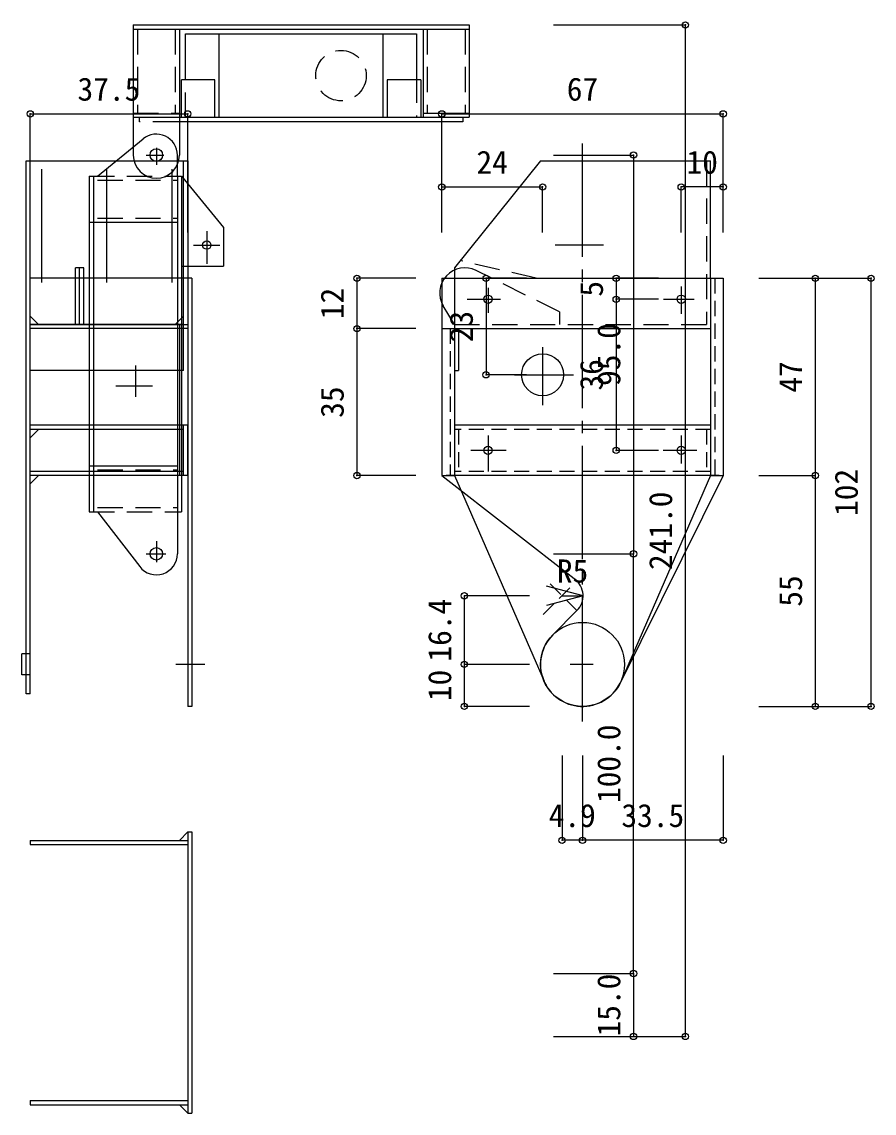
# Model space of a CAD drawing. Units: millimetres at full size, sheet at 1:3; details may follow other scales. Extents: x -420 to 383, y -277 to 349.
# Drawn here: x 179.8 to 382.7, y -124.8 to 135.2 of the extents above; entities that cross this region are included whole.
import ezdxf
from ezdxf.enums import TextEntityAlignment as Align

# ---------------------------------------------------------------- set-up
doc = ezdxf.new("R2010")
doc.units = ezdxf.units.MM
doc.header["$LTSCALE"] = 3
doc.header["$PDMODE"] = 32
doc.header["$PDSIZE"] = 1.5
for name, pattern in [('CHAIN1', [8, 5, -1, 1, -1]), ('CHAIN2', [12, 9, -1, 1, -1]), ('DASHED1', [1.8, 1.2, -0.6]), ('DASHED2', [3, 2, -1]), ('DOUBLE_CHAIN2', [12.8, 9, -1, 0.6, -0.6, 0.6, -1])]:
    doc.linetypes.add(name, pattern=pattern)
for name, color, linetype in [('0-0', 7, 'Continuous'), ('0-1', 4, 'Continuous'), ('0-2', 4, 'Continuous'), ('0-8', 7, 'Continuous'), ('0-9', 4, 'Continuous'), ('0-A', 4, 'Continuous')]:
    doc.layers.add(name, color=color, linetype=linetype)
doc.styles.add('ＭＳ ゴシック', font='')
doc.styles.get('ＭＳ ゴシック').set_extended_font_data('MS Gothic')

msp = doc.modelspace()

# ---------------------------------------------------------------- linework, layer by layer
at = {"layer": '0-0'}
for p, q in [((206.29, 134.463), (286.29, 134.463)), ((206.29, 134.463), (206.29, 112.463)), ((206.29, 133.463), (286.29, 133.463)), ((217.29, 133.463), (217.29, 112.463)), ((275.29, 133.463), (275.29, 112.463)), ((286.29, 134.463), (286.29, 112.463)), ((206.29, 112.463), (206.29, 103.463)), ((216.406, 112.463), (217.29, 112.463)), ((217.29, 113.463), (217.29, 103.462)), ((217.29, 112.463), (275.29, 112.463)), ((275.29, 113.463), (286.29, 113.463)), ((275.29, 112.463), (286.29, 112.463))]:
    msp.add_line(p, q, dxfattribs=at)
at = {"layer": '0-0', "linetype": 'DASHED2'}
for p, q in [((207.29, 133.463), (207.29, 113.463)), ((216.29, 133.463), (216.29, 113.463)), ((276.29, 133.463), (276.29, 113.463)), ((285.29, 133.463), (285.29, 113.463)), ((206.29, 113.463), (217.29, 113.463)), ((206.29, 112.463), (216.406, 112.463)), ((207.747, 111.392), (207.747, 112.392)), ((216.727, 112.392), (207.747, 112.392)), ((216.968, 111.392), (207.747, 111.392))]:
    msp.add_line(p, q, dxfattribs=at)
at = {"layer": '0-0'}
msp.add_circle((211.79, 103.463), 1.5, dxfattribs=at)
msp.add_arc((211.79, 103.463), 5.5, 180, 0, dxfattribs=at)
at = {"layer": '0-1', "color": 7}
for p, q in [((218.747, 132.392), (273.747, 132.392)), ((218.747, 121.926), (218.747, 132.392)), ((226.747, 112.392), (226.747, 132.392)), ((265.747, 132.392), (265.747, 112.392)), ((273.747, 132.392), (273.747, 121.897)), ((217.747, 112.392), (217.747, 121.392)), ((225.747, 121.392), (217.747, 121.392)), ((225.747, 112.392), (225.747, 121.392)), ((266.747, 121.392), (266.747, 112.392)), ((274.747, 121.392), (266.747, 121.392)), ((274.747, 121.392), (274.747, 112.392)), ((284.747, 112.392), (216.727, 112.392)), ((284.747, 112.392), (284.747, 111.392)), ((284.747, 111.392), (216.968, 111.392))]:
    msp.add_line(p, q, dxfattribs=at)
at = {"layer": '0-1', "color": 7, "linetype": 'DASHED2'}
for p, q in [((218.747, 112.392), (218.747, 121.926)), ((273.747, 121.897), (273.747, 112.392))]:
    msp.add_line(p, q, dxfattribs=at)
msp.add_circle((255.747, 122.392), 6, dxfattribs=at)
at = {"layer": '0-2', "color": 7}
for p, q in [((197.79, 98.463), (208.622, 107.331)), ((211.79, 105.178), (211.79, 101.106)), ((209.362, 103.463), (213.606, 103.463)), ((216.79, 98.463), (216.79, 103.463)), ((195.79, 98.463), (195.79, 18.463)), ((196.79, 98.463), (196.79, 87.463)), ((216.79, 98.463), (216.79, 18.463)), ((217.79, 98.463), (217.79, 18.463)), ((217.79, 98.463), (227.79, 86.235)), ((195.79, 87.463), (216.79, 87.463)), ((196.79, 87.463), (196.79, 28.463)), ((227.79, 86.235), (227.79, 77.013)), ((223.79, 85.354), (223.79, 77.557)), ((220.627, 82.013), (226.905, 82.013)), ((217.79, 77.013), (227.79, 77.013)), ((206.79, 53.338), (206.79, 45.874)), ((202.117, 48.463), (210.875, 48.463)), ((195.79, 29.463), (216.79, 29.463)), ((196.79, 29.463), (196.79, 18.463)), ((197.79, 18.463), (207.827, 5.414)), ((216.79, 18.463), (216.79, 8.463)), ((211.79, 11.493), (211.79, 6.487)), ((209.378, 8.463), (214.022, 8.463))]:
    msp.add_line(p, q, dxfattribs=at)
at = {"layer": '0-2', "color": 7, "linetype": 'DASHED2'}
for p, q in [((195.79, 98.463), (217.79, 98.463)), ((197.79, 97.463), (216.79, 97.463)), ((197.79, 88.463), (216.79, 88.463)), ((197.79, 28.463), (216.79, 28.463)), ((195.79, 18.463), (217.79, 18.463)), ((197.79, 19.463), (216.79, 19.463))]:
    msp.add_line(p, q, dxfattribs=at)
at = {"layer": '0-2', "color": 7}
for centre, radius in [((211.79, 103.463), 1.5), ((223.79, 82.013), 1), ((211.79, 8.463), 1.5)]:
    msp.add_circle(centre, radius, dxfattribs=at)
for centre, start, end in [((211.79, 103.463), 0, 129.30765), ((211.79, 8.463), 217.5672, 0)]:
    msp.add_arc(centre, 5, start, end, dxfattribs=at)
at = {"layer": '0-8', "linetype": 'CHAIN2'}
for p, q in [((313.249, -28.816), (313.249, 106.265)), ((306.769, 82.112), (318.249, 82.112)), ((315.779, -17.888), (310.309, -17.888))]:
    msp.add_line(p, q, dxfattribs=at)
at = {"layer": '0-8'}
for p, q in [((180.764, 27.112), (180.764, 102.112)), ((180.764, 102.112), (219.264, 102.112)), ((181.764, 73.112), (181.764, 102.112)), ((218.264, 52.112), (218.264, 102.112)), ((219.264, 102.112), (219.264, 62.112)), ((303.249, 102.112), (282.749, 76.601)), ((303.249, 102.112), (343.749, 102.112)), ((343.749, 74.112), (343.749, 102.112)), ((192.514, 63.112), (192.514, 76.601)), ((194.514, 76.601), (192.514, 76.601)), ((193.514, 63.112), (193.514, 76.601)), ((194.514, 63.112), (194.514, 76.601)), ((181.764, 28.112), (181.764, 73.112)), ((343.749, 74.112), (343.749, 27.112)), ((181.764, 65.112), (183.764, 63.112)), ((216.264, 63.112), (218.264, 65.112)), ((282.749, 63.112), (280.102, 67.528)), ((218.264, 63.112), (181.764, 63.112)), ((219.264, 62.112), (181.764, 62.112)), ((282.749, 62.112), (343.749, 62.112)), ((283.749, 62.112), (283.749, 52.112)), ((218.264, 52.112), (181.764, 52.112)), ((282.749, 52.112), (283.749, 52.112)), ((219.264, 39.112), (181.764, 39.112)), ((218.264, 27.112), (218.264, 39.112)), ((219.264, 27.112), (219.264, 39.112)), ((343.749, 39.112), (282.749, 39.112)), ((218.264, 38.112), (181.764, 38.112)), ((181.764, 36.112), (183.764, 38.112)), ((180.764, -24.888), (180.764, 27.112)), ((181.764, -24.888), (181.764, 28.112)), ((218.264, 28.112), (181.764, 28.112)), ((219.264, 27.112), (181.764, 27.112)), ((181.764, 25.112), (183.764, 27.112)), ((305.143, 27.112), (280.749, 27.112)), ((282.749, 27.112), (304.08, -21.88)), ((345.749, 27.112), (305.143, 27.112)), ((343.749, 27.112), (322.417, -21.881)), ((181.764, -15.388), (179.764, -15.388)), ((181.764, -24.888), (180.764, -24.888))]:
    msp.add_line(p, q, dxfattribs=at)
at = {"layer": '0-8', "color": 5, "linetype": 'DOUBLE_CHAIN2'}
for p, q in [((184.514, 73.112), (184.514, 102.112)), ((200.014, 73.112), (200.014, 102.112)), ((215.514, 73.112), (215.514, 102.112))]:
    msp.add_line(p, q, dxfattribs=at)
at = {"layer": '0-8', "linetype": 'DASHED2'}
for p, q in [((342.749, 102.112), (342.749, 63.112)), ((302.249, 74.112), (284.134, 78.325)), ((307.749, 66.112), (287.923, 75.983)), ((302.249, 74.112), (345.749, 74.112)), ((307.749, 66.112), (307.749, 63.112)), ((282.749, 63.112), (343.749, 63.112))]:
    msp.add_line(p, q, dxfattribs=at)
at = {"layer": '0-8', "linetype": 'DASHED1'}
for p, q in [((343.749, 38.112), (282.749, 38.112)), ((283.749, 38.112), (283.749, 28.112)), ((342.749, 38.112), (342.749, 28.112)), ((343.749, 28.112), (282.749, 28.112))]:
    msp.add_line(p, q, dxfattribs=at)
at = {"layer": '0-8'}
for points in [[(282.749, 76.601), (282.749, 64.932), (282.749, 27.112)], [(181.764, -20.388), (179.764, -20.388), (179.764, -15.388)]]:
    msp.add_lwpolyline(points, dxfattribs=at)
msp.add_circle((313.249, -17.888), 10, dxfattribs=at)
msp.add_arc((285.249, 70.612), 6, 63.53157, 210.93579, dxfattribs=at)
at = {"layer": '0-9'}
for p, q in [((181.764, 113.284), (219.264, 113.284)), ((181.764, 85.001), (181.764, 113.284)), ((219.264, 85.001), (219.264, 113.284)), ((279.749, 113.284), (346.749, 113.284)), ((279.749, 85.001), (279.749, 113.284)), ((346.749, 85.001), (346.749, 113.284)), ((279.749, 95.868), (303.749, 95.868)), ((279.749, 85.001), (279.749, 95.868)), ((303.749, 85.001), (303.749, 95.868)), ((346.749, 95.868), (336.749, 95.868)), ((336.749, 85.001), (336.749, 95.868)), ((346.749, 85.001), (346.749, 95.868)), ((259.544, 74.112), (259.544, 62.112)), ((273.564, 74.112), (259.544, 74.112)), ((290.287, 74.112), (290.287, 51.112)), ((299.907, 74.112), (290.287, 74.112)), ((321.274, 74.112), (321.274, 69.112)), ((331.305, 74.112), (321.274, 74.112)), ((355.209, 74.112), (368.678, 74.112)), ((355.209, 74.112), (381.934, 74.112)), ((368.678, 74.112), (368.678, 27.112)), ((381.934, -27.888), (381.934, 74.112)), ((299.907, 51.112), (290.287, 51.112)), ((331.305, 33.112), (321.274, 33.112)), ((273.564, 27.112), (259.544, 27.112)), ((300.657, -1.537), (285.134, -1.537)), ((313.386, -1.537), (304.693, -3.867)), ((285.134, -27.888), (285.134, -17.888)), ((300.657, -27.888), (285.134, -27.888)), ((355.209, -27.888), (368.678, -27.888)), ((355.209, -27.888), (381.934, -27.888)), ((308.386, -39.58), (308.386, -59.782)), ((346.749, -39.58), (346.749, -59.782)), ((346.749, -59.782), (313.249, -59.782))]:
    msp.add_line(p, q, dxfattribs=at)
at = {"layer": '0-9', "color": 6}
for p, q in [((181.764, 27.112), (181.764, 74.112)), ((220.264, 74.112), (181.764, 74.112)), ((219.264, 74.112), (219.264, -27.888)), ((220.264, 74.112), (220.264, -27.888)), ((279.749, 74.112), (279.749, 27.112)), ((279.749, 74.112), (346.749, 74.112)), ((346.749, 74.112), (346.749, 27.112)), ((181.764, 63.112), (219.264, 63.112)), ((217.264, 63.112), (217.264, 27.112)), ((219.264, 27.112), (181.764, 27.112)), ((279.749, 27.112), (311.949, 2.026)), ((346.749, 27.112), (322.206, -22.334)), ((311.922, -5.073), (306.178, -10.817)), ((223.344, -17.888), (216.426, -17.888)), ((220.264, -27.888), (219.264, -27.888)), ((219.264, -57.809), (220.264, -57.809)), ((220.264, -57.809), (220.264, -124.809)), ((181.764, -59.809), (181.764, -60.809)), ((181.764, -59.809), (219.264, -59.809)), ((181.764, -60.809), (219.264, -60.809)), ((181.764, -121.809), (219.264, -121.809)), ((181.764, -121.809), (181.764, -122.809)), ((181.764, -122.809), (219.264, -122.809)), ((217.264, -122.809), (219.264, -124.809)), ((219.264, -124.809), (220.264, -124.809))]:
    msp.add_line(p, q, dxfattribs=at)
at = {"layer": '0-9', "color": 6, "linetype": 'DASHED1'}
for p, q in [((343.749, 74.112), (343.749, 27.112)), ((344.749, 74.112), (344.749, 27.112)), ((279.749, 62.112), (282.749, 62.112)), ((281.749, 62.112), (281.749, 27.112)), ((282.749, 62.112), (282.749, 27.112)), ((279.749, 27.112), (282.749, 27.112)), ((343.749, 27.112), (346.749, 27.112)), ((310.258, 0.335), (302.642, -7.281)), ((311.922, -5.073), (304.489, 2.36))]:
    msp.add_line(p, q, dxfattribs=at)
at = {"layer": '0-9', "color": 6, "linetype": 'CHAIN1'}
for p, q in [((290.749, 71.872), (290.749, 65.855)), ((336.749, 72.113), (336.749, 65.632)), ((285.803, 69.112), (293.727, 69.112)), ((332.504, 69.112), (339.834, 69.112)), ((290.749, 36.66), (290.749, 28.112)), ((336.749, 36.66), (336.749, 29.994)), ((295.064, 33.112), (286.626, 33.112)), ((340.472, 33.112), (332.431, 33.112))]:
    msp.add_line(p, q, dxfattribs=at)
at = {"layer": '0-9', "color": 6, "linetype": 'CHAIN2'}
for p, q in [((303.749, 57.696), (303.749, 43.882)), ((297.055, 51.112), (311.135, 51.112)), ((313.249, -31.499), (313.249, -9.328)), ((315.779, -17.888), (310.309, -17.888))]:
    msp.add_line(p, q, dxfattribs=at)
at = {"layer": '0-9'}
for points in [[(331.305, 69.112), (321.274, 69.112), (321.274, 33.112)], [(273.564, 62.112), (259.544, 62.112), (259.544, 27.112)], [(355.209, 27.112), (368.678, 27.112), (368.678, -27.888)], [(308.386, -1.537), (313.386, -1.537), (304.693, 0.792)], [(300.657, -17.888), (285.134, -17.888), (285.134, -1.537)], [(313.249, -39.58), (313.249, -59.782), (308.386, -59.782)]]:
    msp.add_lwpolyline(points, dxfattribs=at)
at = {"layer": '0-9', "color": 6}
msp.add_lwpolyline([(217.264, -59.809), (219.264, -57.809), (219.264, -124.809)], dxfattribs=at)
for centre, radius in [((290.749, 69.112), 1), ((336.749, 69.112), 1), ((303.749, 51.112), 5), ((290.749, 33.112), 1), ((336.749, 33.112), 1)]:
    msp.add_circle(centre, radius, dxfattribs=at)
for centre, radius, start, end in [((308.386, -1.537), 5, 315, 52.0784), ((313.249, -17.888), 10, 135, 333.60228)]:
    msp.add_arc(centre, radius, start, end, dxfattribs=at)
at = {"layer": '0-9'}
for p in [(181.764, 113.284), (219.264, 113.284), (279.749, 113.284), (346.749, 113.284), (279.749, 95.868), (303.749, 95.868), (336.749, 95.868), (346.749, 95.868), (259.544, 74.112), (290.287, 74.112), (321.274, 74.112), (368.678, 74.112), (381.934, 74.112), (321.274, 69.112), (259.544, 62.112), (290.287, 51.112), (321.274, 33.112), (259.544, 27.112), (368.678, 27.112), (285.134, -1.537), (285.134, -17.888), (285.134, -27.888), (368.678, -27.888), (381.934, -27.888), (308.386, -59.782), (313.249, -59.782), (346.749, -59.782)]:
    msp.add_point(p, dxfattribs=at)
at = {"layer": '0-A'}
for p, q in [((306.337, 134.463), (337.737, 134.463)), ((337.737, -106.537), (337.737, 134.463)), ((306.337, 103.463), (325.393, 103.463)), ((325.393, 103.463), (325.393, 8.463)), ((306.337, 8.463), (325.393, 8.463)), ((325.393, -91.537), (325.393, 8.463)), ((306.337, -106.537), (337.737, -106.537)), ((306.337, -106.537), (325.393, -106.537))]:
    msp.add_line(p, q, dxfattribs=at)
msp.add_lwpolyline([(306.337, -91.537), (325.393, -91.537), (325.393, -106.537)], dxfattribs=at)
for p in [(337.737, 134.463), (325.393, 103.463), (325.393, 8.463), (325.393, -91.537), (325.393, -106.537), (337.737, -106.537)]:
    msp.add_point(p, dxfattribs=at)

# ---------------------------------------------------------------- texts
at = {"layer": '0-9', "style": 'ＭＳ ゴシック'}
for s, p in [('37.5', (193.014, 114.784)), ('67', (309.499, 114.784)), ('24', (287.999, 97.368)), ('10', (337.999, 97.368)), ('R5', (307.136, -0.037)), ('4.9', (305.193, -58.282)), ('33.5', (322.499, -58.282))]:
    msp.add_text(s, height=5.499, dxfattribs=at).set_placement(p, align=Align.BOTTOM_LEFT)
for s, p in [('5', (319.774, 69.737)), ('12', (258.044, 64.362)), ('23', (288.787, 58.862)), ('36', (319.774, 47.362)), ('47', (367.178, 46.862)), ('35', (258.044, 40.862)), ('102', (380.434, 17.487)), ('55', (367.178, -4.138)), ('16.4', (283.634, -17.212)), ('10', (283.634, -26.638))]:
    msp.add_text(s, height=5.499, rotation=90, dxfattribs=at).set_placement(p, align=Align.BOTTOM_LEFT)
at = {"layer": '0-A', "style": 'ＭＳ ゴシック'}
for s, p in [('95.0', (323.894, 48.463)), ('241.0', (336.237, 4.588)), ('100.0', (323.894, -50.912)), ('15.0', (323.894, -106.537))]:
    msp.add_text(s, height=5.499, rotation=90, dxfattribs=at).set_placement(p, align=Align.BOTTOM_LEFT)

doc.saveas('drawing.dxf')
